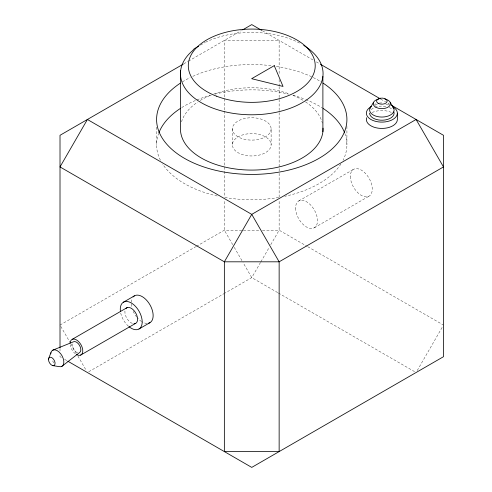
<?xml version="1.0" encoding="UTF-8"?>
<svg xmlns="http://www.w3.org/2000/svg" width="492" height="492" viewBox="0 0 492 492"><rect width="100%" height="100%" fill="white"/><g stroke="black" fill="none" stroke-linecap="round" stroke-linejoin="round"><path stroke-width="0.37" stroke-dasharray="2.46 1.84" d="M260.502 262.476L251.75 277.629L225.139 292.998M260.883 261.818L269.253 247.322M270.772 244.684L279.142 230.188L279.142 200.226M417.241 370.538L442.732 326.393M200.49 45.129L204.893 42.583M183.774 63.849L187.876 61.475M188.43 61.162L241.32 30.627M60.012 325.071L195.748 246.707M196.413 246.32L224.358 230.188L242.624 230.188M298.785 200.951L353.57 169.322M314.283 227.79L369.062 196.16M88.738 371.749L224.469 293.38M243.38 230.188L259.358 230.188M262.402 230.188L279.142 230.188L307.088 246.32M262.396 30.744L313.742 60.393M316.294 61.863L319.732 63.849M380.833 99.126L385.605 101.881M388.151 103.351L389.596 104.181M307.752 246.707L443.489 325.071M277.703 292.611L251.75 277.629L243.005 262.476M278.367 292.998L415.433 372.13M61.346 357.469L60.012 356.7L60.012 355.163M64.581 359.338L67.33 360.925M232.728 244.684L224.358 230.188L224.358 200.226M234.253 247.322L242.624 261.818M60.774 326.393L70.288 342.863M70.663 343.521L76.371 353.404M77.896 356.042L86.266 370.538M346.915 126.389L346.915 144.789M279.142 73.449L279.142 40.412L224.358 40.412L224.358 110.331M279.142 79.599L279.142 85.743M279.142 86.512L279.142 111.868M279.142 112.637L279.142 172.563M279.142 173.332L279.142 197.151M271.123 128.916A19.366 11.181 0 0 1 242.07 138.603A19.366 11.181 0 0 1 242.07 119.236A19.366 11.181 0 0 1 271.123 128.916L271.123 144.789A19.366 11.181 0 0 1 242.07 154.47A19.366 11.181 0 0 1 242.07 135.103A19.366 11.181 0 0 1 271.123 144.789M232.384 128.916L232.384 144.789M224.358 111.1L224.358 197.151M156.591 127.151L156.591 144.789M60.012 348.416L60.012 351.429M147.034 323.404A15.492 8.948 60 0 1 142.188 321.909M141.616 321.559A15.492 8.948 60 0 1 137.213 317.654M136.708 317.051A15.492 8.948 60 0 1 133.209 311.331M131.604 306.424A15.492 8.948 60 0 1 131.229 302.931M131.247 302.279A15.492 8.948 60 0 1 132.065 298.57M128.394 326.165A15.492 8.948 60 0 1 120.651 312.746M132.379 323.447A8.967 5.178 60 0 1 124.999 313.312L124.913 311.35A8.967 5.178 60 0 1 125.097 310.2M75.399 353.822A8.967 5.178 60 0 1 70.215 344.935M77.582 352.752A6.199 3.579 60 0 1 72.213 343.459M53.991 362.955A9.299 5.369 60 0 1 51.808 359.338M181.511 121.831A71.309 41.168 0 0 1 197.661 102.09M200.183 100.485A71.309 41.168 0 0 1 210.902 95.177M213.743 94.089A71.309 41.168 0 0 1 289.511 93.997M292.992 95.337A71.309 41.168 0 0 1 303.115 100.362M305.501 101.869A71.309 41.168 0 0 1 322.346 123.117M205.533 42.269A71.309 41.168 0 0 1 299.923 43.259M372.106 112.533A15.492 8.948 0 0 1 391.614 112.533M374.824 105.19A15.492 8.948 0 0 1 377.85 104.519M385.869 104.519A15.492 8.948 0 0 1 388.901 105.19M371.263 109.63A12.238 7.066 0 0 1 386.54 106.635M389.307 107.557A12.238 7.066 0 0 1 392.456 109.63M374.412 104.39A12.238 7.066 0 0 1 375.74 103.88M379.314 103.086A12.238 7.066 0 0 1 383.139 102.969M387.979 103.88A12.238 7.066 0 0 1 389.307 104.39M182.397 81.863A95.165 54.944 0 0 1 190.127 77.619M192.796 76.358A95.165 54.944 0 0 1 272.008 65.799M276.381 66.414A95.165 54.944 0 0 1 321.11 81.863M344.886 133.498A95.165 54.944 0 0 1 343.065 160.257M340.919 163.977A95.165 54.944 0 0 1 284.788 196.314M278.681 197.483A95.165 54.944 0 0 1 224.819 197.483M217.212 195.982A95.165 54.944 0 0 1 162.581 163.977M160.435 160.257A95.165 54.944 0 0 1 158.621 133.498M181.72 107.588A95.165 54.944 0 0 1 196.246 100.159M196.948 99.87A95.165 54.944 0 0 1 211.271 95.067M214.961 94.12A95.165 54.944 0 0 1 288.546 94.12M292.961 95.264A95.165 54.944 0 0 1 305.138 99.304M305.846 99.587A95.165 54.944 0 0 1 322.457 108.012M350.359 176.419A15.492 8.948 60 0 0 366.792 196.862A15.492 8.948 60 0 0 366.792 174.949A15.492 8.948 60 0 0 350.359 176.419M295.575 208.048A15.492 8.948 60 0 0 312.014 228.491A15.492 8.948 60 0 0 312.014 206.578A15.492 8.948 60 0 0 295.575 208.048"/><path stroke-width="0.74" d="M48.622 358.625L50.922 352.647M370.039 108.166L373.502 102.379M61.924 366.331L79.55 352.579A6.199 3.579 60 0 0 79.55 345.421A6.199 3.579 60 0 0 73.351 341.842L52.626 350.23M198.608 46.217L194.205 48.757L192.581 50.645A71.309 41.168 0 0 0 207.649 105.965A71.309 41.168 0 0 0 304.327 101.432A71.309 41.168 0 0 0 303.724 45.43M183.221 64.169L60.012 135.3L60.012 347.666M242.624 29.871L251.75 24.6L261.732 30.363M123.486 302.162L134.439 295.84M72.336 339.265L127.12 307.635M80.559 355.156L135.343 323.527M138.978 329L149.937 322.678M52.65 365.599L58.979 366.595A9.299 5.369 60 0 0 63.782 360.937A9.299 5.369 60 0 0 57.084 350.581A9.299 5.369 60 0 0 50.725 353.84M320.286 64.169L380.279 98.806M391.478 105.27L443.489 135.3L443.489 356.7L251.75 467.4L67.841 361.22M390.217 102.379L393.68 108.166M397.358 113.16L397.358 119.482A15.492 8.948 0 0 1 380.341 128.387A15.492 8.948 0 0 1 366.663 117.736M322.893 76.432L322.893 131.733M180.613 70.805L180.613 126.106A71.309 41.168 0 0 0 249.979 170.072A71.309 41.168 0 0 0 323.047 128.154M133.074 296.971A15.492 8.948 60 0 1 149.937 304.782A15.492 8.948 60 0 1 148.27 323.293M120.411 311.313A15.492 8.948 60 0 1 130.847 302.715A15.492 8.948 60 0 1 142.145 322.986A15.492 8.948 60 0 1 128.947 326.639M133.953 323.767A8.967 5.178 60 0 0 137.551 319.812L137.465 317.857A8.967 5.178 60 0 0 132.557 309.185A8.967 5.178 60 0 0 126.007 308.416M76.494 354.56A8.967 5.178 60 0 0 82.767 351.442L82.681 349.486A8.967 5.178 60 0 0 76.125 339.714A8.967 5.178 60 0 0 70.128 342.979M392.819 106.832A15.492 8.948 0 0 1 392.819 119.482A15.492 8.948 0 0 1 370.906 119.482A15.492 8.948 0 0 1 370.906 106.832M393.907 111.93A12.238 7.066 0 0 1 382.93 120.196A12.238 7.066 0 0 1 369.627 113.16M392.456 106.463A12.238 7.066 0 0 1 381.86 117.059A12.238 7.066 0 0 1 371.263 106.463M384.818 98.978A8.653 4.994 0 0 1 388.803 106.653A8.653 4.994 0 0 1 374.922 106.653A8.653 4.994 0 0 1 378.901 98.978M323.115 83.142A95.165 54.944 0 0 1 317.623 159.137A95.165 54.944 0 0 1 185.878 159.137A95.165 54.944 0 0 1 180.386 83.142M158.898 132.76A95.165 54.944 0 0 1 180.386 108.443M323.115 108.443A95.165 54.944 0 0 1 344.609 132.76M87.404 119.482L60.012 166.929L224.358 261.812L279.142 261.812L443.489 166.929L416.097 119.482L251.75 214.371L224.358 261.812L224.358 451.588L279.142 451.588L279.142 261.812L251.75 214.371L87.404 119.482M274.247 65.651L251.652 78.695L283.029 86.432L274.247 65.651M216.339 96.118A63.462 36.642 0 0 0 315.064 68.222A63.462 36.642 0 0 0 223.848 32.81A63.462 36.642 0 0 0 216.339 96.118M48.511 359.547A4.649 2.681 60 0 0 53.437 365.679A4.649 2.681 60 0 0 53.437 359.105A4.649 2.681 60 0 0 48.511 359.547M378.127 103.295A5.277 3.044 0 0 0 386.958 101.93A5.277 3.044 0 0 0 380.494 98.197A5.277 3.044 0 0 0 378.127 103.295"/></g></svg>
